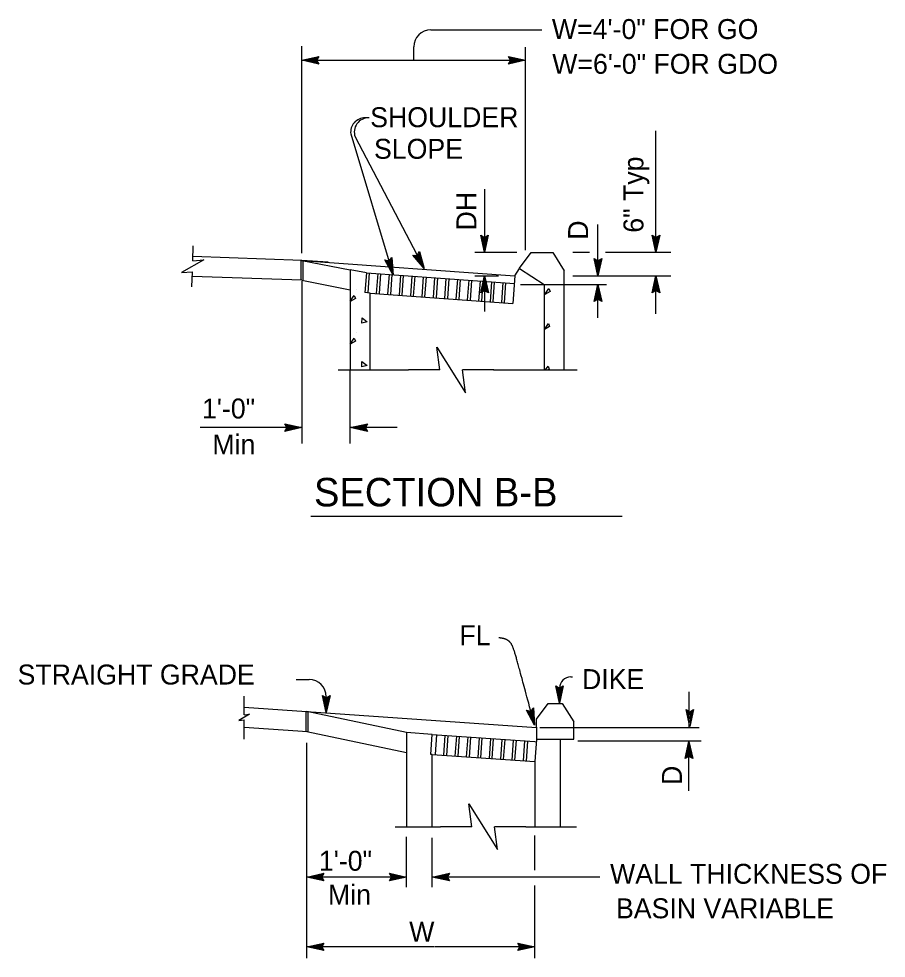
# Model space of a CAD drawing. Extents: x -894 to 866, y -476 to 714.
# Drawn here: x -147 to 157.3, y -194.1 to 135.5 of the extents above; entities that cross this region are included whole.
import ezdxf

# ---------------------------------------------------------------- set-up
doc = ezdxf.new("R2010")
doc.units = 0
for name, color, linetype in [('56 Stage 3 Anno', 7, 'Continuous'), ('57 Undefined', 7, 'Continuous'), ('59 Sndwall Anno', 7, 'Continuous'), ('60 Nongeo Data', 7, 'Continuous')]:
    doc.layers.add(name, color=color, linetype=linetype)

msp = doc.modelspace()

# ---------------------------------------------------------------- linework, layer by layer
at = {"layer": '56 Stage 3 Anno'}
for p, q in [((-2.45, 131.58), (36.51, 131.58)), ((-47.7, 53.29), (-47.7, 125.81)), ((-8.45, 120.91), (-8.45, 125.58)), ((30.8, 54.32), (30.8, 125.51)), ((-47.7, 120.91), (-41.7, 122.24)), ((-41.7, 122.24), (-42.5, 120.91)), ((-41.7, 122.24), (-41.7, 122.24)), ((25.6, 120.91), (24.8, 122.25)), ((24.8, 122.25), (24.8, 122.25)), ((24.8, 122.25), (30.8, 120.91)), ((-47.7, 120.91), (30.8, 120.91)), ((-41.7, 119.57), (-47.7, 120.91)), ((-47.7, 120.91), (-47.7, 120.91)), ((-41.91, 119.92), (-46.32, 120.91)), ((-46.31, 120.91), (-41.93, 121.88)), ((-44.93, 120.91), (-42.11, 121.53)), ((-42.15, 120.28), (-44.93, 120.91)), ((-43.55, 120.91), (-42.34, 121.17)), ((-42.32, 120.63), (-43.55, 120.91)), ((-42.5, 120.91), (-41.7, 119.57)), ((-41.7, 119.57), (-41.7, 119.57)), ((30.8, 120.91), (24.8, 119.58)), ((24.8, 119.58), (25.6, 120.91)), ((24.8, 119.58), (24.8, 119.58)), ((25.02, 121.89), (29.42, 120.91)), ((29.41, 120.9), (25.04, 119.94)), ((28.04, 120.91), (25.21, 120.28)), ((25.25, 121.53), (28.04, 120.91)), ((25.43, 121.19), (26.66, 120.91)), ((26.66, 120.91), (25.45, 120.64)), ((30.8, 120.91), (30.8, 120.91)), ((-24.09, 100.7), (-25.59, 100.7)), ((76.55, 53.58), (76.55, 96.2)), ((-30.55, 95.08), (-15.62, 45.53)), ((-29.04, 94.11), (-4.77, 47.84)), ((16.41, 75.7), (16.41, 53.58)), ((56.14, 45.27), (56.14, 63.24)), ((16.38, 53.58), (15.05, 59.58)), ((15.05, 59.58), (15.05, 59.58)), ((15.05, 59.58), (16.38, 58.78)), ((16.37, 54.97), (15.41, 59.35)), ((16.38, 58.78), (17.72, 59.58)), ((17.72, 59.58), (16.38, 53.58)), ((17.36, 59.36), (16.38, 54.96)), ((17.72, 59.58), (17.72, 59.58)), ((76.55, 53.58), (75.22, 59.58)), ((75.22, 59.58), (75.22, 59.58)), ((75.22, 59.58), (76.55, 58.78)), ((76.55, 54.97), (75.58, 59.35)), ((76.55, 58.78), (77.89, 59.58)), ((77.89, 59.58), (76.55, 53.58)), ((77.53, 59.37), (76.55, 54.96)), ((77.89, 59.58), (77.89, 59.58)), ((16.38, 56.34), (15.75, 59.17)), ((16.38, 57.72), (16.11, 58.93)), ((17, 59.13), (16.38, 56.34)), ((16.65, 58.95), (16.38, 57.72)), ((76.55, 56.35), (75.92, 59.17)), ((76.55, 57.73), (76.28, 58.94)), ((77.17, 59.13), (76.55, 56.35)), ((76.83, 58.96), (76.55, 57.73)), ((-7.19, 52.44), (-6.37, 53.77)), ((-6.8, 53.04), (-6.06, 50.28)), ((-6.59, 53.41), (-5.41, 49.06)), ((-6.37, 53.77), (-6.37, 53.77)), ((-6.37, 53.77), (-4.77, 47.84)), ((12.95, 53.58), (27.78, 53.58)), ((16.38, 53.58), (16.38, 53.58)), ((47.42, 53.58), (53.17, 53.58)), ((58.88, 53.58), (81.79, 53.58)), ((76.55, 53.58), (76.55, 53.58)), ((-15.62, 45.53), (-18.63, 50.89)), ((-18.63, 50.89), (-18.63, 50.89)), ((-18.63, 50.89), (-17.12, 50.51)), ((-16.03, 46.86), (-18.22, 50.77)), ((-16.42, 48.17), (-17.83, 50.7)), ((-16.82, 49.5), (-17.42, 50.58)), ((-17.12, 50.51), (-16.07, 51.66)), ((-16.91, 50.75), (-16.82, 49.5)), ((-16.63, 51.02), (-16.42, 48.17)), ((-16.35, 51.35), (-16.02, 46.85)), ((-16.07, 51.66), (-16.07, 51.66)), ((-16.07, 51.66), (-15.62, 45.53)), ((-4.77, 47.84), (-8.74, 52.53)), ((-8.74, 52.53), (-8.74, 52.53)), ((-8.74, 52.53), (-7.19, 52.44)), ((-5.42, 49.07), (-8.31, 52.49)), ((-6.06, 50.28), (-7.92, 52.49)), ((-6.7, 51.51), (-7.49, 52.45)), ((-7.02, 52.72), (-6.7, 51.51)), ((56.16, 45.32), (54.83, 51.32)), ((54.83, 51.32), (54.83, 51.32)), ((54.83, 51.32), (56.16, 50.52)), ((56.15, 46.72), (55.19, 51.09)), ((56.16, 48.09), (55.53, 50.91)), ((56.16, 49.47), (55.89, 50.68)), ((56.16, 50.52), (57.5, 51.32)), ((57.5, 51.32), (56.16, 45.32)), ((57.14, 51.11), (56.16, 46.7)), ((56.78, 50.87), (56.16, 48.09)), ((56.43, 50.7), (56.16, 49.47)), ((57.5, 51.32), (57.5, 51.32)), ((-4.77, 47.84), (-4.77, 47.84)), ((-47.69, 43.38), (-47.69, -13.56)), ((-15.62, 45.53), (-15.62, 45.53)), ((12.95, 45.29), (21.28, 45.29)), ((15.07, 39.27), (16.41, 45.27)), ((15.43, 39.49), (16.41, 43.89)), ((16.41, 45.27), (16.41, 45.27)), ((16.41, 45.27), (17.74, 39.27)), ((16.41, 45.27), (16.41, 32.77)), ((16.41, 43.88), (17.38, 39.51)), ((47.42, 45.29), (81.79, 45.29)), ((56.16, 45.32), (56.16, 45.32)), ((75.21, 39.29), (76.55, 45.29)), ((75.56, 39.51), (76.55, 43.91)), ((76.55, 32), (76.55, 45.29)), ((76.55, 45.29), (76.55, 45.29)), ((76.55, 45.29), (77.88, 39.29)), ((76.55, 43.9), (77.52, 39.53)), ((16.41, 40.07), (15.07, 39.27)), ((15.78, 39.72), (16.41, 42.51)), ((16.13, 39.9), (16.41, 41.13)), ((16.41, 42.51), (17.03, 39.68)), ((16.41, 41.13), (16.67, 39.92)), ((17.74, 39.27), (16.41, 40.07)), ((29.07, 42.29), (59.14, 42.29)), ((54.83, 36.29), (56.17, 42.29)), ((55.18, 36.51), (56.17, 40.91)), ((56.14, 30.57), (56.14, 42.31)), ((56.17, 42.29), (56.17, 42.29)), ((56.17, 42.29), (57.5, 36.29)), ((56.17, 40.9), (57.14, 36.53)), ((76.55, 40.09), (75.21, 39.29)), ((75.92, 39.74), (76.55, 42.53)), ((76.27, 39.92), (76.55, 41.15)), ((76.55, 42.53), (77.17, 39.7)), ((76.55, 41.15), (76.81, 39.94)), ((77.88, 39.29), (76.55, 40.09)), ((15.07, 39.27), (15.07, 39.27)), ((17.74, 39.27), (17.74, 39.27)), ((56.17, 37.09), (54.83, 36.29)), ((54.83, 36.29), (54.83, 36.29)), ((55.54, 36.74), (56.16, 39.53)), ((55.89, 36.92), (56.16, 38.15)), ((56.16, 39.53), (56.79, 36.71)), ((56.16, 38.15), (56.43, 36.94)), ((57.5, 36.29), (56.17, 37.09)), ((57.5, 36.29), (57.5, 36.29)), ((75.21, 39.29), (75.21, 39.29)), ((77.88, 39.29), (77.88, 39.29)), ((-30.7, -13.56), (-30.7, 12.27)), ((-47.69, -7.98), (-83.39, -7.98)), ((-52.89, -7.98), (-53.69, -6.64)), ((-53.69, -6.64), (-53.69, -6.64)), ((-53.69, -6.64), (-47.69, -7.98)), ((-47.69, -7.98), (-53.69, -9.31)), ((-53.69, -9.31), (-52.89, -7.98)), ((-53.69, -9.31), (-53.69, -9.31)), ((-53.48, -6.99), (-49.07, -7.98)), ((-49.08, -7.98), (-53.46, -8.95)), ((-50.46, -7.98), (-53.28, -8.6)), ((-53.24, -7.35), (-50.46, -7.98)), ((-53.07, -7.7), (-51.84, -7.97)), ((-51.84, -7.97), (-53.05, -8.24)), ((-47.69, -7.98), (-47.69, -7.98)), ((-30.7, -7.98), (-24.7, -6.65)), ((-14.26, -7.98), (-30.7, -7.98)), ((-24.7, -9.32), (-30.7, -7.98)), ((-30.7, -7.98), (-30.7, -7.98)), ((-24.91, -8.96), (-29.32, -7.98)), ((-29.31, -7.97), (-24.93, -7.01)), ((-27.93, -7.98), (-25.11, -7.35)), ((-25.15, -8.6), (-27.93, -7.98)), ((-26.55, -7.98), (-25.34, -7.71)), ((-25.32, -8.26), (-26.55, -7.98)), ((-24.7, -6.65), (-25.5, -7.98)), ((-25.5, -7.98), (-24.7, -9.32)), ((-24.7, -6.65), (-24.7, -6.65)), ((-24.7, -9.32), (-24.7, -9.32)), ((46.69, -95.41), (47.26, -95.41)), ((-49.74, -96.4), (-45.13, -96.4)), ((42.69, -104.63), (41.36, -98.63)), ((41.36, -98.63), (41.36, -98.63)), ((41.36, -98.63), (42.69, -99.43)), ((42.68, -103.24), (41.72, -98.87)), ((42.69, -99.43), (44.03, -98.63)), ((44.03, -98.63), (42.69, -104.63)), ((43.67, -98.85), (42.69, -103.25)), ((44.03, -98.63), (44.03, -98.63)), ((-39.13, -107.97), (-40.47, -101.97)), ((-40.47, -101.97), (-39.13, -102.77)), ((-40.46, -101.97), (-40.46, -101.97)), ((-39.13, -102.77), (-37.8, -101.97)), ((-37.8, -101.97), (-39.13, -107.97)), ((-37.8, -101.97), (-37.8, -101.97)), ((42.69, -101.87), (42.06, -99.05)), ((42.69, -100.49), (42.42, -99.28)), ((43.31, -99.08), (42.69, -101.87)), ((42.97, -99.26), (42.69, -100.49)), ((42.69, -104.63), (42.69, -99.41)), ((88.09, -100.72), (88.09, -113.14)), ((-39.14, -106.58), (-40.11, -102.21)), ((-39.13, -105.21), (-39.76, -102.38)), ((-39.13, -103.83), (-39.4, -102.62)), ((-38.15, -102.19), (-39.13, -106.59)), ((-39.13, -107.97), (-39.13, -102.4)), ((-38.51, -102.42), (-39.13, -105.21)), ((-38.86, -102.6), (-39.13, -103.83)), ((42.69, -104.63), (42.69, -104.63)), ((-39.13, -107.97), (-39.13, -107.97)), ((33.97, -112.37), (31.07, -107.07)), ((31.07, -107.07), (31.07, -107.07)), ((31.07, -107.07), (32.54, -107.46)), ((33.58, -111.06), (31.47, -107.19)), ((33.21, -109.76), (31.85, -107.26)), ((32.84, -108.45), (32.25, -107.38)), ((32.54, -107.46), (33.59, -106.33)), ((32.76, -107.22), (32.84, -108.45)), ((33.04, -106.95), (33.21, -109.76)), ((33.31, -106.64), (33.59, -111.07)), ((33.59, -106.33), (33.59, -106.33)), ((33.59, -106.33), (33.97, -112.37)), ((88.42, -112.86), (87.09, -106.86)), ((87.09, -106.86), (87.09, -106.86)), ((87.09, -106.86), (88.42, -107.66)), ((88.42, -111.47), (87.45, -107.1)), ((88.42, -110.1), (87.8, -107.28)), ((88.43, -108.72), (88.16, -107.51)), ((88.42, -107.66), (89.76, -106.86)), ((89.76, -106.86), (88.42, -112.86)), ((89.41, -107.08), (88.42, -111.48)), ((89.05, -107.31), (88.42, -110.1)), ((88.7, -107.49), (88.43, -108.72)), ((89.76, -106.86), (89.76, -106.86)), ((33.97, -112.37), (33.97, -112.37)), ((35.8, -113.14), (91.74, -113.14)), ((88.42, -112.86), (88.42, -112.86)), ((-45.95, -194.14), (-45.95, -118.59)), ((92.4, -118.03), (49.1, -118.03)), ((86.75, -124.12), (88.09, -118.12)), ((88.09, -118.12), (88.09, -118.12)), ((88.09, -118.12), (89.42, -124.12)), ((88.09, -135.47), (88.09, -118.12)), ((87.11, -123.9), (88.09, -119.5)), ((87.47, -123.67), (88.09, -120.88)), ((88.09, -120.88), (88.72, -123.71)), ((88.1, -119.51), (89.06, -123.89)), ((88.09, -123.32), (86.75, -124.12)), ((86.75, -124.12), (86.75, -124.12)), ((87.82, -123.49), (88.09, -122.26)), ((88.09, -122.26), (88.36, -123.47)), ((89.42, -124.12), (88.09, -123.32)), ((89.42, -124.12), (89.42, -124.12)), ((-10.95, -169.22), (-10.95, -151.5)), ((34.05, -163.28), (34.05, -151.12)), ((-1.95, -169.22), (-1.95, -151.88)), ((-45.95, -165.67), (-39.95, -164.34)), ((-44.56, -165.67), (-40.19, -164.7)), ((-39.95, -164.34), (-40.75, -165.67)), ((-39.95, -164.34), (-39.95, -164.34)), ((-16.15, -165.67), (-16.95, -164.33)), ((-16.95, -164.33), (-16.95, -164.33)), ((-16.95, -164.33), (-10.95, -165.67)), ((-16.73, -164.69), (-12.33, -165.67)), ((-1.95, -165.67), (4.05, -164.34)), ((-0.56, -165.67), (3.81, -164.7)), ((4.05, -164.34), (3.25, -165.67)), ((4.05, -164.34), (4.05, -164.34)), ((-10.95, -165.67), (-45.95, -165.67)), ((-39.95, -167.01), (-45.95, -165.67)), ((-45.95, -165.67), (-45.95, -165.67)), ((-40.17, -166.66), (-44.57, -165.68)), ((-43.19, -165.68), (-40.36, -165.05)), ((-40.4, -166.3), (-43.19, -165.68)), ((-41.81, -165.68), (-40.6, -165.41)), ((-40.58, -165.95), (-41.81, -165.68)), ((-40.75, -165.67), (-39.95, -167.01)), ((-39.95, -167.01), (-39.95, -167.01)), ((-10.95, -165.67), (-16.95, -167)), ((-16.95, -167), (-16.15, -165.67)), ((-16.95, -167), (-16.95, -167)), ((-12.34, -165.68), (-16.72, -166.65)), ((-13.71, -165.67), (-16.54, -166.3)), ((-16.5, -165.05), (-13.71, -165.67)), ((-16.32, -165.4), (-15.1, -165.67)), ((-15.1, -165.67), (-16.3, -165.94)), ((-10.95, -165.67), (-10.95, -165.67)), ((4.05, -167.01), (-1.95, -165.67)), ((-1.95, -165.67), (-1.95, -165.67)), ((56.84, -165.67), (-1.95, -165.67)), ((3.83, -166.66), (-0.57, -165.68)), ((0.81, -165.68), (3.64, -165.05)), ((3.6, -166.3), (0.81, -165.68)), ((2.19, -165.68), (3.4, -165.41)), ((3.42, -165.95), (2.19, -165.68)), ((3.25, -165.67), (4.05, -167.01)), ((4.05, -167.01), (4.05, -167.01)), ((34.05, -194.14), (34.05, -168.67)), ((-45.95, -190.15), (-39.95, -188.82)), ((-1.28, -190.15), (-45.95, -190.15)), ((-39.95, -191.49), (-45.95, -190.15)), ((-45.95, -190.15), (-45.95, -190.15)), ((-40.17, -191.14), (-44.57, -190.16)), ((-44.56, -190.15), (-40.19, -189.18)), ((-43.19, -190.16), (-40.36, -189.53)), ((-40.4, -190.78), (-43.19, -190.16)), ((-41.81, -190.16), (-40.6, -189.89)), ((-40.58, -190.43), (-41.81, -190.16)), ((-39.95, -188.82), (-40.75, -190.15)), ((-40.75, -190.15), (-39.95, -191.49)), ((-39.95, -188.82), (-39.95, -188.82)), ((34.05, -190.15), (-1.05, -190.15)), ((28.85, -190.15), (28.05, -188.81)), ((28.05, -188.81), (28.05, -188.81)), ((28.05, -188.81), (34.05, -190.15)), ((34.05, -190.15), (28.05, -191.48)), ((28.05, -191.48), (28.85, -190.15)), ((28.27, -189.17), (32.67, -190.15)), ((32.66, -190.16), (28.28, -191.13)), ((31.29, -190.15), (28.46, -190.78)), ((28.5, -189.53), (31.29, -190.15)), ((28.67, -189.88), (29.9, -190.15)), ((29.9, -190.15), (28.7, -190.42)), ((34.05, -190.15), (34.05, -190.15)), ((-39.95, -191.49), (-39.95, -191.49)), ((28.05, -191.48), (28.05, -191.48))]:
    msp.add_line(p, q, dxfattribs=at)
for centre, radius, start, end in [((-2.45, 125.58), 6, 90, 180), ((-25.59, 95.7), 5, 90, 187.1698), ((-24.3, 95.7), 5, 90, 198.5995), ((46.69, -99.41), 4, 90, 180), ((-45.13, -102.4), 6, 0, 90)]:
    msp.add_arc(centre, radius, start, end, dxfattribs=at)
msp.add_open_spline([(33.97, -112.32), (29.6, -96.24), (28.11, -90.64), (26.97, -86.71), (26.01, -84), (24.62, -82.51), (22.87, -81.9), (21.47, -81.72)], degree=2, dxfattribs=at)
at = {"layer": '57 Undefined'}
msp.add_line((-44.51, -39), (64.68, -39), dxfattribs=at)
at = {"layer": '59 Sndwall Anno'}
for points in [[(37.56, 38.78), (38.98, 40.86)], [(39.37, 39.78), (37.56, 38.72)], [(38.98, 40.86), (39.37, 39.78)], [(-30.7, 36.35), (-29.3, 38.4)], [(-28.9, 37.32), (-30.7, 36.28)], [(-29.3, 38.4), (-28.9, 37.32)], [(37.4, 26.49), (38.81, 28.57)], [(39.21, 27.48), (37.4, 26.43)], [(38.81, 28.57), (39.21, 27.48)], [(-30.7, 21.35), (-29.3, 23.4)], [(-29.3, 23.4), (-28.9, 22.32)], [(-28.9, 22.32), (-30.7, 21.28)], [(37.83, 12.27), (38.72, 13.57)], [(38.72, 13.57), (39.12, 12.48)], [(39.12, 12.48), (38.75, 12.27)]]:
    msp.add_lwpolyline(points, dxfattribs=at)
for points in [[(-26.6, 28.62), (-26.59, 30.57), (-24.73, 29.13)], [(-26.69, 13.3), (-26.68, 15.25), (-24.82, 13.81)]]:
    msp.add_lwpolyline(points, close=True, dxfattribs=at)
at = {"layer": '60 Nongeo Data'}
for p, q in [((-85.97, 50.56), (-85.79, 55.82)), ((28.7, 47.94), (32.7, 53.45)), ((32.7, 53.45), (40.35, 53.45)), ((40.35, 53.45), (44.35, 47)), ((-47.7, 50.71), (-85.92, 52.05)), ((-48.09, 50.71), (-48.09, 43.71)), ((-47.7, 50.71), (27.01, 45.29)), ((-38.47, 50.04), (-47.7, 50.71)), ((-47.7, 50.71), (-30.7, 47.39)), ((-47.3, 50.71), (-47.3, 43.71)), ((-86.29, 41.48), (-86.1, 46.74)), ((-30.7, 47.39), (-30.7, 40.55)), ((-25.06, 46.37), (-30.7, 47.35)), ((-25.06, 46.37), (-25.57, 39.39)), ((-25.06, 46.37), (26.86, 42.6)), ((-24.06, 46.3), (-24.57, 39.32)), ((27, 45.29), (28.61, 47.81)), ((28.61, 47.82), (37.3, 42.29)), ((44.35, 42.29), (44.35, 47)), ((-47.7, 43.71), (-86.16, 45.05)), ((-47.7, 43.71), (-30.7, 40.39)), ((-21.07, 46.08), (-21.58, 39.1)), ((-20.07, 46.01), (-20.58, 39.03)), ((-17.08, 45.79), (-17.59, 38.81)), ((-16.08, 45.72), (-16.59, 38.74)), ((-13.09, 45.5), (-13.6, 38.52)), ((-12.1, 45.43), (-12.6, 38.45)), ((-9.1, 45.21), (-9.61, 38.23)), ((-8.11, 45.14), (-8.61, 38.16)), ((-5.11, 44.92), (-5.62, 37.94)), ((-4.12, 44.85), (-4.62, 37.87)), ((-1.12, 44.63), (-1.63, 37.65)), ((-0.13, 44.56), (-0.63, 37.58)), ((2.87, 44.34), (2.36, 37.36)), ((3.86, 44.27), (3.36, 37.29)), ((6.86, 44.05), (6.35, 37.07)), ((7.85, 43.98), (7.35, 37)), ((10.84, 43.76), (10.34, 36.78)), ((11.84, 43.69), (11.34, 36.71)), ((14.83, 43.47), (14.33, 36.49)), ((15.83, 43.4), (15.33, 36.42)), ((18.82, 43.18), (18.32, 36.2)), ((19.82, 43.11), (19.31, 36.13)), ((22.81, 42.89), (22.31, 35.91)), ((27, 45.29), (26.3, 35.62)), ((-30.7, 40.55), (-30.7, 12.27)), ((23.81, 42.82), (23.3, 35.84)), ((37.3, 42.29), (37.3, 12.27)), ((37.3, 42.29), (44.29, 42.29)), ((44.3, 12.27), (44.3, 42.29)), ((-23.7, 39.25), (-25.57, 39.39)), ((-23.7, 12.27), (-23.7, 39.25)), ((-23.69, 39.25), (26.3, 35.62)), ((-34.97, 12.27), (-10.3, 12.27)), ((-30.7, 12.27), (-29.15, 12.27)), ((0.7, 12.27), (-10.3, 12.27)), ((19.7, 12.27), (8.7, 12.27)), ((19.52, 12.27), (48.95, 12.27)), ((37.3, 12.27), (39.37, 12.27)), ((42.39, 12.27), (44.3, 12.27)), ((-67.94, -106.88), (-67.94, -102.19)), ((34.67, -110.27), (38.67, -104.76)), ((38.67, -104.76), (43.67, -104.76)), ((43.67, -104.76), (47.67, -111.2)), ((-67.94, -106.01), (34.58, -113.17)), ((-67.94, -108.7), (-67.94, -106.2)), ((-46.34, -107.54), (-46.34, -114.56)), ((-10.94, -115), (-45.95, -107.54)), ((-45.56, -107.54), (-45.56, -114.56)), ((-67.94, -113), (-67.94, -110.51)), ((34.67, -113.3), (34.67, -110.27)), ((47.67, -117.24), (47.67, -111.2)), ((-67.94, -113.02), (-45.77, -114.57)), ((-67.94, -117.24), (-67.94, -113.02)), ((-45.95, -114.56), (-10.95, -122.01)), ((-10.95, -115), (-10.95, -148.03)), ((-1.96, -115.63), (-10.94, -115)), ((34.58, -113.06), (34.58, -118.07)), ((-2.44, -122.61), (-1.96, -115.63)), ((-1.96, -115.63), (34.05, -118.15)), ((-0.85, -122.72), (-0.36, -115.74)), ((2.14, -122.93), (2.63, -115.95)), ((3.14, -123), (3.63, -116.02)), ((6.13, -123.21), (6.62, -116.23)), ((7.13, -123.28), (7.62, -116.3)), ((10.12, -123.49), (10.61, -116.51)), ((11.12, -123.56), (11.61, -116.58)), ((14.11, -123.77), (14.6, -116.79)), ((15.11, -123.84), (15.6, -116.86)), ((18.1, -124.05), (18.59, -117.07)), ((19.1, -124.12), (19.59, -117.14)), ((22.09, -124.33), (22.58, -117.35)), ((23.09, -124.4), (23.58, -117.42)), ((26.08, -124.61), (26.57, -117.63)), ((27.08, -124.68), (27.57, -117.7)), ((30.07, -124.89), (30.56, -117.9)), ((31.07, -124.96), (31.56, -117.97)), ((34.05, -118.15), (34.55, -118.18)), ((34.61, -117.32), (34.06, -125.17)), ((34.58, -117.24), (47.67, -117.24)), ((43.05, -148.03), (43.05, -117.32)), ((-1.95, -122.65), (-2.44, -122.61)), ((-1.95, -122.65), (34.06, -125.17)), ((-1.95, -148.03), (-1.95, -122.65)), ((34.05, -125.15), (34.05, -148.03)), ((-14.94, -148.03), (0.9, -148.03)), ((11.93, -148.03), (0.93, -148.03)), ((30.93, -148.03), (19.93, -148.03)), ((30.93, -148.03), (48.64, -148.03))]:
    msp.add_line(p, q, dxfattribs=at)
for points in [[(-85.97, 50.56), (-82.13, 50.91), (-89.94, 46.4), (-86.1, 46.74)], [(0.7, 12.27), (-0.3, 20.27), (9.7, 4.27), (8.7, 12.27)], [(-67.94, -108.7), (-66.12, -108.47), (-69.75, -110.73), (-67.94, -110.51)], [(11.93, -148.03), (10.93, -140.03), (20.93, -156.03), (19.93, -148.03)]]:
    msp.add_lwpolyline(points, dxfattribs=at)

# ---------------------------------------------------------------- texts
at = {"layer": '57 Undefined'}
for s, height, p in [('W=4\'-0" FOR GO', 7, (40.03, 128.37)), ('W=6\'-0" FOR GDO', 7, (40.14, 116.17)), ('SHOULDER', 7, (-23.72, 97.44)), ('SLOPE', 7, (-22.38, 86.35)), ('1\'-0" ', 7, (-82.73, -4.77)), ('Min', 7, (-79.08, -17.4)), ('SECTION B-B', 10, (-43.44, -35.62)), ('FL', 7, (7.57, -84.32)), ('STRAIGHT GRADE', 7, (-147.43, -98.11)), ('DIKE', 7, (50.59, -99.72)), ('1\'-0"', 7, (-41.71, -163.46)), ('WALL THICKNESS OF', 7, (60.43, -168.03)), ('Min', 7, (-38.52, -175.33)), ('BASIN VARIABLE', 7, (62.52, -180.13)), ('W', 7, (-10.03, -188.33))]:
    msp.add_text(s, height=height, dxfattribs=at).set_placement(p)
for s, p in [('6" Typ', (72.14, 60.41)), ('DH', (13.52, 61.21)), ('D', (52.72, 57.95)), ('D', (85.64, -133.34))]:
    msp.add_text(s, height=7, rotation=90, dxfattribs=at).set_placement(p)
at = {"layer": '59 Sndwall Anno'}
for p in [(-30.59, 43.59), (-28.58, 40.46), (40.36, 41.34), (41.19, 37.38), (-29.72, 33.59), (-27.75, 36.18), (-25.27, 36.02), (-26.92, 32.21), (39.53, 30.62), (-30.59, 28.59), (40.36, 26.34), (-28.58, 25.46), (-25.71, 24.54), (-27.75, 21.18), (41.19, 22.38), (-26.92, 17.21), (-24.67, 18.53), (-30.59, 13.59), (39.53, 15.62)]:
    msp.add_text('.', height=0.4, dxfattribs=at).set_placement(p)

doc.saveas('drawing.dxf')
